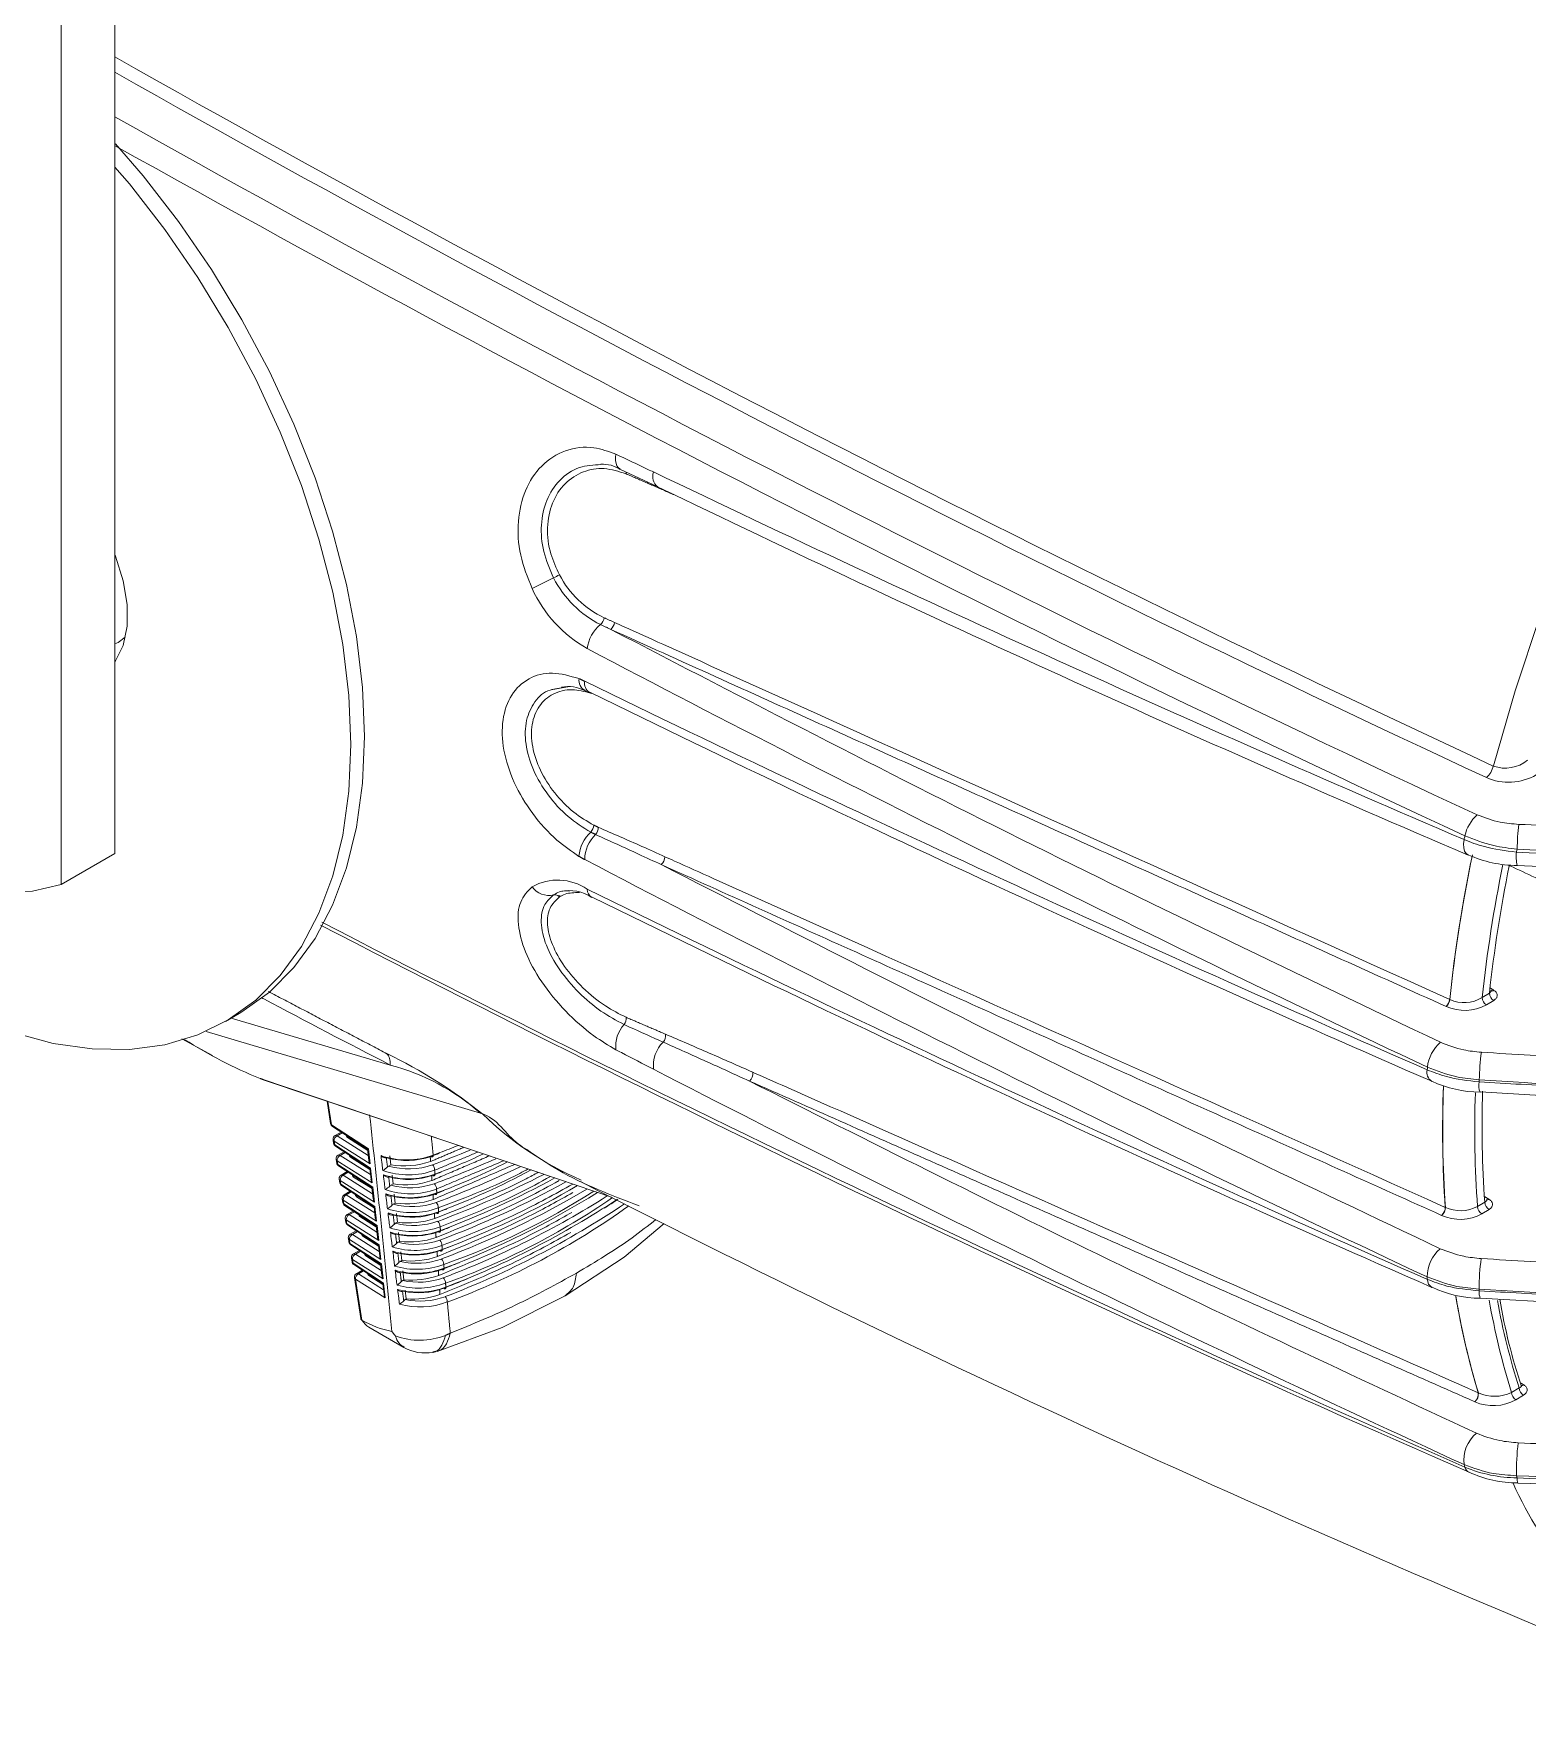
# Model space of a CAD drawing. Extents: x 8 to 113, y 2 to 87.
# Drawn here: x 77.293 to 80.997, y 3.582 to 7.741 of the extents above; entities that cross this region are included whole.
import ezdxf

# ---------------------------------------------------------------- set-up
doc = ezdxf.new("R2010")
doc.units = 0
doc.header["$MEASUREMENT"] = 0
doc.layers.add('OBJECT', color=7, linetype='CONTINUOUS')

msp = doc.modelspace()

# ---------------------------------------------------------------- linework, layer by layer
at = {"layer": 'OBJECT', "linetype": 'Continuous', "lineweight": 15}
for p, q in [((77.4947, 5.7086), (77.4947, 13.0351)), ((77.3618, 5.6319), (77.3618, 12.9584)), ((78.7479, 6.6606), (78.8406, 6.6177)), ((77.4947, 6.1843), (77.4947, 6.449)), ((77.3618, 5.6319), (77.4947, 5.7086)), ((78.5908, 5.6051), (78.6014, 5.6027)), ((80.8842, 5.3516), (80.9024, 5.3625)), ((80.913, 5.3443), (80.8948, 5.3335)), ((77.7687, 5.2923), (77.8027, 5.3119)), ((77.7831, 5.3005), (78.1776, 5.1844)), ((77.661, 5.2491), (77.737, 5.2082)), ((77.7208, 5.2679), (78.4012, 5.0651)), ((77.8548, 5.1512), (78.5948, 4.9015)), ((80.8793, 5.1176), (81.8485, 5.0623)), ((78.021, 5.0948), (78.0296, 5.0392)), ((78.0231, 5.0941), (78.0321, 5.0359)), ((78.0321, 5.0359), (78.1233, 4.9766)), ((78.0341, 5.0324), (78.1213, 4.9756)), ((78.0358, 4.9994), (78.0372, 4.9903)), ((78.0383, 4.9961), (78.0397, 4.987)), ((78.1275, 4.9398), (78.0383, 4.9961)), ((78.0557, 5.0183), (78.0407, 5.0096)), ((78.0584, 5.0165), (78.0456, 5.0092)), ((78.0456, 5.0092), (78.123, 4.9602)), ((78.0687, 5.0098), (78.069, 5.008)), ((78.0709, 5.0084), (78.0715, 5.0047)), ((78.1216, 4.973), (78.0715, 5.0047)), ((78.0397, 4.987), (78.1287, 4.9291)), ((78.0416, 4.9834), (78.1266, 4.9281)), ((78.0434, 4.9505), (78.0448, 4.9413)), ((78.0632, 4.9694), (78.0483, 4.9607)), ((78.0659, 4.9676), (78.0532, 4.9603)), ((78.0532, 4.9603), (78.1284, 4.9127)), ((78.0763, 4.9609), (78.0766, 4.9591)), ((78.0785, 4.9594), (78.0791, 4.9558)), ((78.1269, 4.9255), (78.0791, 4.9558)), ((78.1213, 4.9756), (78.1244, 4.9481)), ((78.1233, 4.9766), (78.1275, 4.9398)), ((78.1791, 4.9374), (78.1767, 4.9591)), ((78.0459, 4.9472), (78.0473, 4.938)), ((78.1328, 4.8922), (78.0459, 4.9472)), ((78.0473, 4.938), (78.1341, 4.8816)), ((78.0492, 4.9345), (78.132, 4.8806)), ((78.0708, 4.9204), (78.0558, 4.9118)), ((78.0735, 4.9187), (78.0608, 4.9114)), ((78.0608, 4.9114), (78.1338, 4.8652)), ((78.0839, 4.9119), (78.0841, 4.9102)), ((78.0861, 4.9105), (78.0866, 4.9069)), ((78.1266, 4.9281), (78.1298, 4.9006)), ((78.1287, 4.9291), (78.1328, 4.8922)), ((78.1734, 4.9341), (78.1791, 4.9374)), ((78.1845, 4.8899), (78.1821, 4.9116)), ((78.0509, 4.9016), (78.0524, 4.8924)), ((78.0534, 4.8983), (78.0549, 4.8891)), ((78.1382, 4.8447), (78.0534, 4.8983)), ((78.0549, 4.8891), (78.1394, 4.834)), ((78.0568, 4.8855), (78.1374, 4.8331)), ((78.0783, 4.8715), (78.0634, 4.8629)), ((78.081, 4.8698), (78.0683, 4.8625)), ((78.1323, 4.878), (78.0866, 4.9069)), ((78.132, 4.8806), (78.1351, 4.853)), ((78.1341, 4.8816), (78.1382, 4.8447)), ((78.1792, 4.8868), (78.1845, 4.8899)), ((78.5948, 4.9015), (78.7257, 4.8572)), ((78.5948, 4.9015), (78.5974, 4.9006)), ((78.0585, 4.8527), (78.06, 4.8434)), ((78.061, 4.8494), (78.0625, 4.8401)), ((78.1436, 4.7972), (78.061, 4.8494)), ((78.0625, 4.8401), (78.1448, 4.7865)), ((78.0644, 4.8366), (78.1428, 4.7855)), ((78.0683, 4.8625), (78.1392, 4.8177)), ((78.0914, 4.863), (78.0917, 4.8613)), ((78.0936, 4.8615), (78.0942, 4.858)), ((78.1377, 4.8305), (78.0942, 4.858)), ((78.1374, 4.8331), (78.1405, 4.8055)), ((78.1394, 4.834), (78.1436, 4.7972)), ((78.185, 4.8395), (78.1899, 4.8424)), ((78.1899, 4.8424), (78.1874, 4.864)), ((80.8729, 4.8336), (80.8909, 4.8444)), ((80.9015, 4.8262), (80.8835, 4.8155)), ((78.0661, 4.8038), (78.0675, 4.7945)), ((78.0686, 4.8005), (78.07, 4.7912)), ((78.149, 4.7497), (78.0686, 4.8005)), ((78.07, 4.7912), (78.1502, 4.739)), ((78.0859, 4.8226), (78.071, 4.814)), ((78.072, 4.7876), (78.1482, 4.738)), ((78.0886, 4.8209), (78.0759, 4.8136)), ((78.0759, 4.8136), (78.1445, 4.7702)), ((78.099, 4.814), (78.0993, 4.8123)), ((78.1012, 4.8126), (78.1018, 4.8091)), ((78.1431, 4.7829), (78.1018, 4.8091)), ((78.1428, 4.7855), (78.1459, 4.758)), ((78.1448, 4.7865), (78.149, 4.7497)), ((78.1908, 4.7923), (78.1953, 4.7949)), ((78.1953, 4.7949), (78.1928, 4.8165)), ((78.0737, 4.7549), (78.0751, 4.7455)), ((78.0762, 4.7516), (78.0776, 4.7422)), ((78.1544, 4.7022), (78.0762, 4.7516)), ((78.0776, 4.7422), (78.1556, 4.6915)), ((78.0934, 4.7737), (78.0785, 4.7651)), ((78.0961, 4.7719), (78.0835, 4.7647)), ((78.0835, 4.7647), (78.1499, 4.7226)), ((78.1066, 4.7651), (78.1068, 4.7634)), ((78.1088, 4.7637), (78.1093, 4.7602)), ((78.1485, 4.7354), (78.1093, 4.7602)), ((78.1967, 4.7451), (78.2007, 4.7474)), ((78.2007, 4.7474), (78.1982, 4.769)), ((78.0795, 4.7387), (78.1536, 4.6905)), ((78.0812, 4.706), (78.0827, 4.6966)), ((78.0837, 4.7027), (78.0852, 4.6933)), ((78.1598, 4.6546), (78.0837, 4.7027)), ((78.1009, 4.7248), (78.0861, 4.7162)), ((78.1036, 4.723), (78.0911, 4.7157)), ((78.0911, 4.7157), (78.1553, 4.6751)), ((78.1142, 4.7161), (78.1144, 4.7145)), ((78.1164, 4.7147), (78.1169, 4.7113)), ((78.1539, 4.6879), (78.1169, 4.7113)), ((78.1482, 4.738), (78.1513, 4.7105)), ((78.1502, 4.739), (78.1544, 4.7022)), ((78.2026, 4.6978), (78.206, 4.6998)), ((78.206, 4.6998), (78.2036, 4.7215)), ((78.0852, 4.6933), (78.161, 4.644)), ((78.0871, 4.6897), (78.1589, 4.643)), ((78.1085, 4.6758), (78.0937, 4.6673)), ((78.1112, 4.6741), (78.0986, 4.6668)), ((78.0986, 4.6668), (78.1607, 4.6276)), ((78.1217, 4.6672), (78.122, 4.6656)), ((78.124, 4.6658), (78.1245, 4.6624)), ((78.1592, 4.6404), (78.1245, 4.6624)), ((78.1536, 4.6905), (78.1567, 4.663)), ((78.1556, 4.6915), (78.1598, 4.6546)), ((78.2114, 4.6523), (78.209, 4.674)), ((78.0888, 4.6571), (78.1045, 4.5559)), ((78.0913, 4.6538), (78.107, 4.5523)), ((78.1651, 4.6071), (78.0913, 4.6538)), ((78.1589, 4.643), (78.1621, 4.6154)), ((78.161, 4.644), (78.1651, 4.6071)), ((78.2085, 4.6507), (78.2114, 4.6523)), ((78.2168, 4.6048), (78.2144, 4.6265)), ((78.2145, 4.6035), (78.2168, 4.6048)), ((80.8797, 4.6065), (81.8485, 4.5511)), ((78.1247, 4.5345), (78.2114, 4.4844)), ((78.2838, 4.4723), (78.2924, 4.4742)), ((80.9572, 4.3728), (80.976, 4.384)), ((80.9866, 4.3658), (80.9678, 4.3546))]:
    msp.add_line(p, q, dxfattribs=at)
at = {"layer": 'OBJECT', "linetype": 'Continuous', "lineweight": 15, "flags": 128}
for points in [[(80.9121, 5.9257), (80.9658, 6.1121), (81.0285, 6.2991), (81.1, 6.486), (81.1799, 6.6717), (81.2679, 6.8554), (81.3635, 7.0364), (81.4663, 7.2137), (81.5758, 7.3865), (81.6915, 7.554), (81.8129, 7.7154), (81.9394, 7.8701), (82.0705, 8.0172), (82.2054, 8.1561), (82.3436, 8.2861), (82.4845, 8.4067), (82.6273, 8.5172), (82.7715, 8.6172)], [(77.8027, 5.3119), (77.8097, 5.316), (77.8781, 5.3652), (77.9388, 5.4261), (77.9911, 5.4982), (78.0346, 5.5807), (78.0688, 5.6729), (78.0935, 5.774), (78.1084, 5.8829), (78.1134, 5.9986), (78.1084, 6.1201), (78.0935, 6.2463), (78.0688, 6.3758), (78.0346, 6.5076), (77.9911, 6.6403), (77.9388, 6.7728), (77.8781, 6.9037), (77.8097, 7.0319), (77.7342, 7.1562), (77.6523, 7.2753), (77.5647, 7.3881), (77.4961, 7.4677)], [(77.2427, 5.2649), (77.342, 5.2382), (77.4384, 5.2242), (77.5307, 5.2231), (77.6183, 5.2349), (77.7002, 5.2594), (77.7758, 5.2964), (77.8442, 5.3456), (77.9048, 5.4065), (77.9571, 5.4786), (78.0006, 5.5611), (78.0349, 5.6533), (78.0596, 5.7544), (78.0745, 5.8633), (78.0795, 5.979), (78.0745, 6.1006), (78.0596, 6.2267), (78.0349, 6.3562), (78.0006, 6.488), (77.9571, 6.6207), (77.9048, 6.7532), (77.8442, 6.8841), (77.7758, 7.0123), (77.7002, 7.1366), (77.6183, 7.2557), (77.5307, 7.3685), (77.4947, 7.4103)], [(78.7368, 6.6985), (78.7359, 6.6902), (78.7361, 6.6826), (78.7373, 6.6757), (78.7396, 6.67), (78.7428, 6.6654), (78.7469, 6.6622), (78.7484, 6.6614)], [(78.762, 6.6499), (78.7622, 6.6522), (78.7622, 6.6541)], [(77.4947, 6.1848), (77.4961, 6.1862), (77.5152, 6.2247), (77.5249, 6.2721), (77.5249, 6.3263), (77.5152, 6.3849), (77.4961, 6.4454), (77.4947, 6.4485)], [(77.4947, 6.2283), (77.5028, 6.2318), (77.5207, 6.2448)], [(76.4779, 6.1421), (76.5488, 6.0435), (76.6253, 5.9521), (76.7062, 5.8693), (76.7904, 5.7964), (76.8764, 5.7344), (76.9632, 5.6844), (77.0493, 5.6469), (77.1334, 5.6227), (77.2143, 5.612), (77.2908, 5.6151), (77.3618, 5.6319)], [(78.6604, 6.1123), (78.6661, 6.1104), (78.6763, 6.1054)], [(80.8396, 5.7433), (80.8383, 5.7325), (80.8388, 5.7228), (80.841, 5.7147), (80.8447, 5.7088), (80.8495, 5.7053)], [(80.9713, 5.6794), (81.2497, 5.6667), (81.9655, 5.6378)], [(80.9073, 5.3678), (80.9072, 5.3679), (80.9071, 5.3697)], [(77.8603, 5.1489), (78.2339, 5.0232), (78.5974, 4.9006)], [(78.2786, 4.9581), (78.2796, 4.9573), (78.2806, 4.9569), (78.2815, 4.9568), (78.2823, 4.957), (78.283, 4.9576), (78.2835, 4.9584), (78.2838, 4.9596), (78.2839, 4.961)], [(78.2832, 4.9113), (78.2842, 4.9106), (78.2851, 4.9101), (78.286, 4.91), (78.2868, 4.9103), (78.2875, 4.9108), (78.288, 4.9117), (78.2883, 4.9129), (78.2885, 4.9143)], [(78.2877, 4.8646), (78.2887, 4.8639), (78.2897, 4.8634), (78.2906, 4.8633), (78.2914, 4.8636), (78.292, 4.8641), (78.2925, 4.865), (78.2929, 4.8661), (78.293, 4.8675)], [(80.8956, 4.8494), (80.8956, 4.8496), (80.8955, 4.8507)], [(78.2921, 4.8179), (78.2932, 4.8171), (78.2942, 4.8167), (78.2951, 4.8166), (78.2959, 4.8168), (78.2965, 4.8174), (78.2971, 4.8183), (78.2974, 4.8194), (78.2975, 4.8208)], [(78.6111, 4.6124), (78.757, 4.7082), (78.8569, 4.7915)], [(78.2966, 4.7712), (78.2976, 4.7704), (78.2986, 4.77), (78.2996, 4.7699), (78.3004, 4.7702), (78.301, 4.7707), (78.3016, 4.7716), (78.3019, 4.7728), (78.302, 4.7741)], [(78.3011, 4.7245), (78.3021, 4.7237), (78.3031, 4.7233), (78.304, 4.7232), (78.3048, 4.7235), (78.3055, 4.724), (78.306, 4.7249), (78.3064, 4.7261), (78.3065, 4.7275)], [(78.3055, 4.6778), (78.3065, 4.6771), (78.3075, 4.6766), (78.3085, 4.6765), (78.3093, 4.6768), (78.31, 4.6774), (78.3105, 4.6782), (78.3108, 4.6794), (78.311, 4.6808)], [(78.3099, 4.6311), (78.311, 4.6304), (78.312, 4.63), (78.3129, 4.6299), (78.3137, 4.6301), (78.3144, 4.6307), (78.3149, 4.6316), (78.3153, 4.6327), (78.3154, 4.6341)], [(78.2941, 4.4746), (78.455, 4.5338), (78.6111, 4.6124)], [(80.9813, 4.3896), (80.9812, 4.3897), (80.9812, 4.3901)]]:
    msp.add_lwpolyline(points, dxfattribs=at)
at = {"layer": 'OBJECT', "linetype": 'Continuous', "lineweight": 15}
for centre, radius, start, end in [((101.4277, 50.0137), 48.6277, 240.51673, 245.04587), ((101.2974, 49.7605), 48.3764, 240.52584, 245.05509), ((101.1672, 49.5821), 48.253, 240.62061, 245.12804), ((101.5853, 50.4553), 49.2813, 240.73507, 245.10715), ((78.7045, 6.5951), 0.0785, 56.4835, 93.5692), ((78.8607, 6.6433), 0.0325, 160.1008, 231.6504), ((101.4035, 53.769), 52.2431, 244.40016, 246.82003), ((99.5961, 49.636), 47.7638, 244.24345, 246.89052), ((71.9053, 20.0672), 15.2185, 295.80028, 296.0246), ((78.8266, 6.5017), 0.3272, 204.5587, 240.5676), ((78.8687, 5.8754), 0.5904, 117.4124, 118.997), ((78.8172, 6.5114), 0.2634, 207.0283, 243.3305), ((78.8102, 6.5107), 0.2405, 207.5464, 244.7427), ((78.6802, 6.2962), 0.0275, 312.9478, 353.7305), ((78.7062, 6.2846), 0.0273, 311.7695, 353.7028), ((78.7541, 6.2062), 0.089, 128.3263, 173.2409), ((103.3785, 53.2253), 53.1087, 242.26877, 244.77941), ((78.6181, 6.0356), 0.0871, 61.0066, 100.6556), ((78.6745, 6.1386), 0.0293, 172.9089, 241.9965), ((78.6858, 6.1305), 0.0268, 168.4453, 237.8734), ((102.592, 55.2819), 54.6634, 244.03543, 246.44642), ((100.8697, 51.4161), 50.453, 243.8981, 246.50991), ((80.8604, 5.9372), 0.0529, 310.4879, 347.4178), ((80.942, 6.0069), 0.0866, 249.7654, 309.5906), ((80.9498, 6.0234), 0.1379, 246.4948, 299.8876), ((80.9329, 5.7339), 0.0931, 130.5997, 168.5395), ((81.5899, 5.7102), 0.6188, 173.4275, 179.1221), ((78.7392, 5.6932), 0.0942, 133.3263, 174.7892), ((78.7472, 5.6926), 0.0877, 133.8339, 179.1761), ((78.6528, 5.7814), 0.0294, 317.8839, 355.3512), ((78.6662, 5.7739), 0.0271, 318.3427, 359.7232), ((85.0494, 4.7575), 4.3238, 166.6967, 166.8202), ((78.8315, 5.7013), 0.0268, 311.6109, 359.1372), ((84.4832, 4.9537), 3.7003, 168.3409, 173.8985), ((84.457, 4.9577), 3.6736, 168.2535, 173.9196), ((80.9707, 5.9684), 0.2891, 245.3368, 270.0969), ((81.0609, 5.7006), 0.0922, 172.7714, 193.5212), ((85.2619, 4.6927), 4.4119, 166.5399, 166.6398), ((85.7142, 116.3011), 110.6907, 267.543272, 268.05853), ((85.1799, 99.9418), 94.3161, 267.442394, 268.047359), ((103.3864, 52.9853), 53.3657, 242.39672, 244.89939), ((84.4684, 4.9607), 3.6054, 168.4694, 173.7763), ((84.4552, 4.9715), 3.5743, 168.6031, 173.7206), ((78.5924, 5.5135), 0.1295, 55.489, 119.3244), ((78.5707, 5.6561), 0.0512, 215.3601, 283.3663), ((78.6215, 5.5171), 0.0999, 56.1493, 102.3301), ((102.7793, 54.8336), 54.8035, 243.89605, 246.29712), ((78.6888, 5.6202), 0.0231, 179.9651, 240.8632), ((78.5856, 5.5923), 0.0143, 37.6517, 102.5397), ((101.015, 50.9345), 50.5379, 243.76939, 246.37244), ((99.702, 47.4259), 47.1798, 242.61971, 246.45069), ((100.947, 50.0116), 50.0407, 242.71521, 246.31059), ((80.8974, 5.3705), 0.0094, 301.9625, 355.5766), ((80.9091, 5.3758), 0.00768, 243.3094, 306.2043), ((80.7767, 5.35), 0.0273, 311.7722, 353.638), ((80.7776, 5.3499), 0.0267, 310.4812, 353.372), ((80.841, 5.432), 0.1122, 245.7474, 298.6244), ((80.7963, 5.3302), 0.0185, 64.7895, 65.6137), ((80.8396, 5.4266), 0.0873, 246.0362, 300.7407), ((80.9076, 5.3531), 0.0235, 183.6828, 236.9085), ((80.9258, 5.364), 0.0235, 183.6817, 236.9096), ((78.8179, 5.2307), 0.0815, 138.3373, 185.7076), ((78.7369, 5.3001), 0.0252, 322.8439, 6.2674), ((78.2958, 6.2325), 1.1679, 237.4686, 247.8095), ((78.9121, 5.1828), 0.0824, 134.7607, 186.2275), ((78.8347, 5.258), 0.0255, 319.2015, 6.2329), ((80.8415, 5.1698), 0.0933, 130.4406, 174.1639), ((77.6289, 4.0939), 1.2425, 51.2458, 64.2125), ((81.3894, 5.1423), 0.5121, 171.7017, 179.4221), ((78.0338, 4.6454), 0.5578, 48.7934, 75.063), ((102.2946, 50.7465), 51.2586, 242.75699, 245.25604), ((79.0507, 5.1642), 0.0259, 311.3114, 5.1185), ((80.7741, 5.1664), 0.0267, 166.332, 236.9285), ((84.1772, 4.8914), 3.4405, 175.2008, 175.3118), ((80.8826, 5.407), 0.2899, 244.9349, 269.3379), ((83.5721, 5.0237), 2.7858, 177.753, 183.9523), ((83.5435, 5.0232), 2.757, 177.7579, 183.9841), ((80.9247, 5.1342), 0.0486, 170.0086, 200.8463), ((84.578, 4.8339), 3.714, 175.1565, 175.2318), ((83.5469, 5.0357), 2.6629, 178.1935, 184.1204), ((83.5558, 5.0255), 2.6898, 178.0892, 184.0902), ((78.0395, 5.0408), 0.01, 188.8019, 236.9399), ((78.0343, 5.0401), 0.00472, 191.2048, 243.2281), ((78.0368, 5.0361), 0.00462, 182.4762, 234.3658), ((29.5907, -0.1988), 48.8199, 5.55113, 6.1853), ((78.3877, 5.0257), 0.0417, 62.947, 71.001), ((78.9719, 5.6432), 0.8102, 225.7548, 246.6418), ((78.0457, 5.001), 0.01, 119.9973, 180), ((78.0457, 5.001), 0.01, 180, 188.8019), ((78.0404, 5.0003), 0.00472, 191.207, 243.2272), ((78.0525, 4.9967), 0.0143, 119.0768, 182.2792), ((78.0428, 5.0051), 0.00496, 54.7099, 114.6525), ((78.0737, 5.009), 0.00487, 192.2554, 242.3769), ((78.0471, 4.9918), 0.01, 188.8019, 236.9399), ((78.0418, 4.9912), 0.00472, 191.2043, 243.2379), ((78.0443, 4.9872), 0.00462, 182.4804, 234.3552), ((78.0533, 4.9521), 0.01, 119.9973, 180), ((78.0533, 4.9521), 0.01, 180, 188.8019), ((78.048, 4.9514), 0.00472, 191.2017, 243.2325), ((78.0601, 4.9478), 0.0143, 119.0749, 182.2793), ((78.0503, 4.9562), 0.00496, 54.6844, 114.6779), ((78.0813, 4.9601), 0.00487, 192.273, 242.3602), ((78.1189, 4.9831), 0.00786, 287.7996, 304.2551), ((78.2177, 5.1411), 0.1919, 250.8015, 290.2013), ((78.166, 4.968), 0.014, 215.5054, 277.7964), ((78.2183, 5.1299), 0.1821, 254.2748, 289.3602), ((77.8675, 6.0913), 1.2501, 289.6803, 295.6405), ((78.0547, 4.9429), 0.01, 188.8019, 236.9399), ((78.0494, 4.9422), 0.00472, 191.2015, 243.2314), ((78.0519, 4.9382), 0.00462, 182.4918, 234.3446), ((78.0608, 4.9032), 0.01, 119.9973, 180), ((78.0677, 4.8989), 0.0143, 119.0767, 182.2776), ((78.0579, 4.9073), 0.00496, 54.7099, 114.6525), ((78.0889, 4.9112), 0.00487, 192.2649, 242.3683), ((78.144, 4.9506), 0.0198, 187.3693, 213.2766), ((78.1242, 4.9356), 0.00786, 287.7993, 304.2552), ((78.1344, 4.9673), 0.0506, 299.1968, 315.6377), ((78.2225, 5.1007), 0.1886, 250.3375, 290.1782), ((78.2219, 5.0945), 0.1922, 251.3421, 290.2851), ((78.1718, 4.9208), 0.0142, 216.2255, 277.1545), ((78.2232, 5.1068), 0.1797, 253.9165, 289.2004), ((78.2224, 5.0831), 0.1822, 254.8008, 289.4671), ((78.213, 5.1307), 0.1962, 260.0629, 289.2082), ((78.2683, 4.9238), 0.0193, 359.708, 43.6784), ((77.7727, 6.2901), 1.5147, 290.0912, 297.3176), ((77.6479, 6.5638), 1.8601, 290.4424, 298.1958), ((78.0608, 4.9032), 0.01, 180, 188.8019), ((78.0556, 4.9025), 0.00472, 191.2055, 243.2367), ((78.0623, 4.8939), 0.01, 188.8019, 236.9399), ((78.057, 4.8933), 0.00472, 191.207, 243.2272), ((78.0595, 4.8893), 0.00462, 182.4734, 234.3695), ((78.1494, 4.9031), 0.0198, 187.3693, 213.2766), ((78.1296, 4.8881), 0.00786, 287.7993, 304.2552), ((78.1408, 4.9186), 0.0492, 299.3371, 316.1413), ((78.2267, 5.0543), 0.189, 250.9043, 290.253), ((78.226, 5.048), 0.1925, 251.8874, 290.3743), ((78.2273, 5.0599), 0.1797, 254.4511, 289.3183), ((78.2161, 5.0841), 0.1968, 260.7526, 289.248), ((78.2729, 4.8771), 0.0192, 359.723, 43.9033), ((77.4664, 6.968), 2.3693, 290.6039, 298.9444), ((77.5164, 6.85), 2.2196, 290.7292, 298.7841), ((77.4966, 6.8486), 2.292, 290.6407, 300.6495), ((77.5629, 6.7377), 2.1434, 290.3005, 300.2193), ((77.728, 6.3533), 1.7619, 289.2917, 302.7827), ((77.5637, 6.6721), 2.1269, 290.5686, 302.0197), ((94.2174, 35.3205), 34.1768, 242.90102, 248.22557), ((78.0684, 4.8543), 0.01, 119.9973, 180), ((78.0684, 4.8543), 0.01, 180, 188.8019), ((78.0631, 4.8536), 0.00472, 191.2066, 243.2284), ((78.0698, 4.845), 0.01, 188.8019, 236.9399), ((78.0646, 4.8444), 0.00472, 191.2061, 243.2268), ((78.0753, 4.85), 0.0143, 119.0796, 182.2765), ((78.0671, 4.8403), 0.00462, 182.477, 234.3658), ((78.0655, 4.8584), 0.00496, 54.7099, 114.6525), ((78.0965, 4.8623), 0.00487, 192.2551, 242.3781), ((78.1548, 4.8556), 0.0198, 187.3693, 213.2766), ((78.135, 4.8405), 0.00786, 287.7993, 304.2552), ((78.1776, 4.8736), 0.0143, 216.9254, 276.5373), ((78.1469, 4.8703), 0.0483, 299.5646, 316.5669), ((78.2308, 5.0079), 0.1894, 251.4803, 290.3288), ((78.2266, 5.0363), 0.1823, 255.3367, 289.5755), ((78.1921, 4.8276), 0.0139, 120.8113, 137.0482), ((78.2315, 5.013), 0.1796, 254.9931, 289.4404), ((78.2193, 5.0367), 0.1965, 261.3948, 289.3506), ((78.2775, 4.8304), 0.0191, 359.7362, 44.1297), ((77.5134, 6.7587), 2.2472, 290.7359, 302.329), ((77.5289, 6.6717), 2.2056, 290.8364, 303.8831), ((77.7106, 6.3309), 1.7921, 289.6948, 304.6216), ((77.5302, 6.692), 2.2026, 290.8863, 303.347), ((77.6649, 6.3756), 1.895, 290.1913, 305.6387), ((80.7661, 4.8319), 0.0268, 311.5921, 359.697), ((80.767, 4.8318), 0.0261, 310.2789, 359.6311), ((80.7848, 4.8127), 0.0207, 66.1647, 66.8937), ((80.8309, 4.9142), 0.0908, 245.3934, 297.4901), ((80.8963, 4.8351), 0.0235, 183.6828, 236.9085), ((80.8885, 4.8507), 0.00671, 290.8341, 0.4106), ((80.9143, 4.8459), 0.0235, 183.683, 236.9102), ((80.897, 4.8585), 0.0086, 259.2157, 304.2379), ((78.076, 4.8054), 0.01, 119.9973, 180), ((78.076, 4.8054), 0.01, 180, 188.8019), ((78.0707, 4.8047), 0.00472, 191.202, 243.233), ((78.0774, 4.796), 0.01, 188.8019, 236.9399), ((78.0722, 4.7954), 0.00472, 191.2001, 243.2408), ((78.0828, 4.8011), 0.0143, 119.0755, 182.2788), ((78.0747, 4.7914), 0.00462, 182.4807, 234.3557), ((78.073, 4.8095), 0.00496, 54.694, 114.6684), ((78.104, 4.8134), 0.00487, 192.2649, 242.3683), ((78.1601, 4.8081), 0.0198, 187.3689, 213.277), ((78.1404, 4.793), 0.00784, 287.7787, 304.2758), ((78.2302, 5.0014), 0.1927, 252.4381, 290.4681), ((78.1834, 4.8265), 0.0145, 217.6439, 275.8981), ((78.1533, 4.8217), 0.0469, 299.724, 317.0658), ((78.235, 4.9614), 0.1897, 252.0626, 290.4084), ((78.2307, 4.9895), 0.1823, 255.8825, 289.6859), ((78.198, 4.7803), 0.014, 120.7659, 137.6149), ((78.2356, 4.9661), 0.1794, 255.5431, 289.5667), ((78.2224, 4.9892), 0.1962, 262.0486, 289.4565), ((78.2821, 4.7837), 0.019, 359.7469, 44.3582), ((80.83, 4.9142), 0.1123, 245.7611, 298.4146), ((78.0835, 4.7565), 0.01, 119.9973, 180), ((78.0835, 4.7565), 0.01, 180, 188.8019), ((78.0783, 4.7558), 0.00472, 191.2118, 243.2232), ((78.085, 4.7471), 0.01, 188.8019, 236.9399), ((78.0797, 4.7465), 0.00472, 191.2013, 243.2324), ((78.0904, 4.7522), 0.0143, 119.0768, 182.2794), ((78.0822, 4.7424), 0.00462, 182.4911, 234.3444), ((78.0806, 4.7606), 0.00496, 54.7099, 114.6525), ((78.1116, 4.7645), 0.00487, 192.2609, 242.3723), ((78.1655, 4.7605), 0.0198, 187.3689, 213.277), ((78.2343, 4.9547), 0.1929, 252.9958, 290.5654), ((78.1893, 4.7793), 0.0146, 218.369, 275.2593), ((78.1596, 4.7733), 0.0458, 299.9189, 317.539), ((78.2349, 4.9427), 0.1823, 256.4395, 289.7968), ((78.2039, 4.7329), 0.0142, 120.7558, 138.1427), ((78.2397, 4.9191), 0.1792, 256.1006, 289.6986), ((78.2255, 4.9416), 0.1958, 262.7124, 289.5699), ((78.2867, 4.737), 0.0189, 359.7602, 44.5854), ((78.0911, 4.7075), 0.01, 119.9973, 180), ((78.0911, 4.7075), 0.01, 180, 188.8019), ((78.0859, 4.7069), 0.00472, 191.2073, 243.2277), ((78.098, 4.7033), 0.0143, 119.0796, 182.2765), ((78.0882, 4.7117), 0.00496, 54.7099, 114.6525), ((78.1192, 4.7156), 0.00487, 192.2563, 242.3769), ((78.1458, 4.7455), 0.00784, 287.7787, 304.2758), ((78.1709, 4.713), 0.0198, 187.3708, 213.2729), ((78.2391, 4.915), 0.19, 252.6546, 290.4899), ((78.2384, 4.9081), 0.1931, 253.5616, 290.6656), ((78.1952, 4.7322), 0.0148, 219.1103, 274.6064), ((78.239, 4.8959), 0.1823, 257.0069, 289.9104), ((78.2439, 4.872), 0.179, 256.6673, 289.835), ((78.2285, 4.8939), 0.1954, 263.3899, 289.6873), ((78.2912, 4.6904), 0.0188, 359.7753, 44.8093), ((80.8393, 4.6596), 0.0912, 130.2231, 180.263), ((81.3909, 4.6308), 0.5141, 171.7316, 180.1766), ((78.0926, 4.6981), 0.01, 188.8019, 236.9399), ((78.0873, 4.6975), 0.00472, 191.2018, 243.2319), ((78.0898, 4.6935), 0.00462, 182.4763, 234.3657), ((78.0987, 4.6586), 0.01, 119.9973, 180), ((78.0987, 4.6586), 0.01, 180, 188.8019), ((78.1056, 4.6544), 0.0143, 119.0755, 182.2788), ((78.0958, 4.6628), 0.00496, 54.694, 114.6684), ((78.1267, 4.6667), 0.00487, 192.2674, 242.3658), ((78.1512, 4.698), 0.00784, 287.7787, 304.2758), ((78.1763, 4.6655), 0.0198, 187.3708, 213.2729), ((78.1657, 4.7251), 0.045, 300.1784, 317.9609), ((78.2432, 4.8685), 0.1904, 253.2569, 290.5725), ((78.2425, 4.8614), 0.1931, 254.1336, 290.7714), ((78.2012, 4.6852), 0.015, 219.9199, 273.8903), ((78.21, 4.6854), 0.0144, 120.7815, 138.6187), ((78.2431, 4.849), 0.1823, 257.5869, 290.0248), ((78.2317, 4.8451), 0.1938, 264.0093, 289.8832), ((83.2675, 4.8874), 2.5297, 185.1751, 185.3118), ((78.0934, 4.658), 0.00472, 191.2043, 243.2379), ((78.1566, 4.6505), 0.00784, 287.7785, 304.276), ((78.172, 4.6768), 0.044, 300.3967, 318.4301), ((78.2473, 4.822), 0.1906, 253.8666, 290.6597), ((78.2466, 4.8146), 0.1932, 254.7125, 290.8816), ((78.2071, 4.6381), 0.0151, 220.6647, 273.2401), ((78.2161, 4.638), 0.0147, 120.7945, 139.0985), ((78.248, 4.8249), 0.1787, 257.2447, 289.9745), ((78.2472, 4.8022), 0.1822, 258.1786, 290.1409), ((78.2958, 4.6437), 0.0188, 359.7875, 45.039), ((80.7711, 4.6525), 0.0224, 178.3023, 239.9605), ((80.8829, 4.8943), 0.2881, 244.8056, 269.3532), ((83.6289, 4.8833), 2.7638, 185.2739, 185.3654), ((80.9158, 4.6201), 0.0388, 173.0284, 201.5206), ((78.1817, 4.618), 0.0198, 187.3708, 213.2729), ((78.1787, 4.6282), 0.0425, 300.5143, 319.0063), ((78.2513, 4.7755), 0.1908, 254.4849, 290.7503), ((78.2222, 4.5906), 0.0149, 120.7961, 139.5958), ((78.2521, 4.7777), 0.1783, 257.8295, 290.1213), ((78.2346, 4.7971), 0.1931, 264.7092, 290.018), ((78.3003, 4.5971), 0.0187, 359.8005, 45.2674), ((82.7341, 4.9307), 1.9415, 189.4483, 196.7268), ((82.7334, 4.9303), 1.9406, 189.4956, 196.7278), ((82.7505, 4.9292), 1.8776, 190.0554, 197.237), ((82.7406, 4.9374), 1.8494, 190.4746, 197.4131), ((82.3911, 4.8546), 1.4846, 189.7268, 198.3467), ((78.2341, 4.7732), 0.2548, 240.1535, 258.1306), ((78.2511, 4.6731), 0.1709, 248.9905, 291.8233), ((78.265, 4.5822), 0.1115, 241.1281, 279.474), ((80.8492, 4.369), 0.0257, 311.2314, 6.355), ((80.8501, 4.3689), 0.025, 309.8218, 6.5132), ((80.8708, 4.362), 0.0106, 66.9236, 68.3294), ((80.915, 4.4615), 0.0982, 245.9401, 295.4648), ((80.9806, 4.3743), 0.0235, 183.6824, 236.9115), ((80.9994, 4.3855), 0.0235, 183.6835, 236.9091), ((80.9829, 4.3983), 0.0084, 256.2259, 304.6573), ((80.912, 4.4548), 0.1147, 246.4077, 299.1205), ((80.9261, 4.2047), 0.0872, 129.7553, 186.9832), ((81.6037, 4.1753), 0.6343, 173.4086, 180.79), ((82.5215, 4.7339), 1.7665, 197.792, 198.0173), ((80.8594, 4.1913), 0.0181, 192.1918, 244.6655), ((80.9759, 4.5157), 0.3546, 247.7607, 269.2422), ((80.9726, 4.4324), 0.2839, 244.8138, 270.0678), ((87.1293, 126.0261), 122.0151, 267.106198, 267.573793), ((82.7111, 4.7365), 1.8326, 198.121, 198.2994), ((80.9981, 4.158), 0.0271, 173.4371, 201.2809), ((87.842, 144.7946), 140.8012, 267.202981, 267.608241), ((82.0304, 4.6419), 1.178, 204.7824, 231.2981), ((84.6968, 78.426), 74.3709, 267.129901, 267.896891)]:
    msp.add_arc(centre, radius, start, end, dxfattribs=at)
for centre, major_axis, ratio, start_param, end_param in [((77.0857, 6.0218), (2.2176, 0.0166), 0.572227, 5.276105, 5.287253), ((77.0843, 6.0294), (2.2169, -0.0169), 0.582304, 5.287711, 5.338827), ((77.0843, 5.9787), (2.2137, -0.0169), 0.582304, 5.291076, 5.375266), ((77.0857, 5.9712), (2.2143, 0.0166), 0.572227, 5.279468, 5.291168), ((77.0843, 5.9281), (2.2104, -0.0169), 0.582304, 5.294449, 5.411712), ((77.0843, 5.8775), (2.2072, -0.0168), 0.582304, 5.29783, 5.448165), ((77.0857, 5.9205), (2.2111, 0.0166), 0.572227, 5.282839, 5.295171), ((77.0857, 5.8699), (2.2078, 0.0165), 0.572227, 5.286218, 5.299967), ((77.0857, 5.6674), (2.1948, 0.0164), 0.572227, 5.539778, 5.562907), ((77.0857, 5.8193), (2.2046, 0.0165), 0.572227, 5.289605, 5.305336), ((77.0857, 5.7687), (2.2013, 0.0165), 0.572227, 5.293, 5.311646), ((77.0857, 5.718), (2.1981, 0.0165), 0.572227, 5.296403, 5.319764), ((77.0857, 5.6674), (2.1948, 0.0164), 0.572227, 5.299815, 5.33212), ((78.1818, 4.6401), (0.0554, 0.1065), 0.604579, 2.781893, 3.114951)]:
    msp.add_ellipse(centre, major_axis=major_axis, ratio=ratio, start_param=start_param, end_param=end_param, dxfattribs=at)
for points, knots in [([(78.5289, 6.3657), (78.518, 6.3932), (78.4962, 6.4483), (78.4916, 6.534), (78.5094, 6.6115), (78.5505, 6.6738), (78.6102, 6.7116), (78.6762, 6.7203), (78.7186, 6.705), (78.7368, 6.6985)], [0, 0, 0, 0, 0.142439, 0.28529, 0.431186, 0.580958, 0.733779, 0.886153, 1, 1, 1, 1]), ([(78.7368, 6.6985), (78.7633, 6.6861), (78.7944, 6.6715), (78.8255, 6.6566), (78.8301, 6.6544)], [0, 0, 0, 0, 0.852454, 1, 1, 1, 1]), ([(78.5825, 6.3917), (78.5731, 6.4133), (78.5543, 6.4565), (78.5492, 6.5245), (78.5628, 6.5868), (78.5959, 6.6369), (78.6432, 6.6699), (78.6815, 6.6718), (78.6998, 6.6727)], [0, 0, 0, 0, 0.162515, 0.325202, 0.491072, 0.662468, 0.839264, 1, 1, 1, 1]), ([(78.762, 6.6499), (78.7439, 6.6557), (78.7076, 6.6672), (78.6542, 6.6575), (78.6085, 6.6283), (78.5765, 6.5795), (78.5642, 6.5179), (78.5714, 6.4545), (78.589, 6.4165), (78.5969, 6.3995)], [0, 0, 0, 0, 0.140577, 0.282539, 0.431128, 0.583516, 0.734564, 0.880523, 1, 1, 1, 1]), ([(78.7333, 6.2816), (78.7413, 6.278), (78.7812, 6.26), (78.9487, 6.1843), (79.6309, 5.8764), (80.2812, 5.5829), (80.8039, 5.347)], [0, 0, 0, 0, 0.011559, 0.057797, 0.242748, 1, 1, 1, 1]), ([(78.7244, 6.2642), (79.0613, 6.0896), (79.7354, 5.7403), (80.4324, 5.4073), (80.781, 5.2408)], [0, 0, 0, 0, 0.499822, 1, 1, 1, 1]), ([(78.6454, 5.7017), (78.6269, 5.7143), (78.5858, 5.7422), (78.5282, 5.8063), (78.4816, 5.8844), (78.4554, 5.966), (78.4531, 6.0422), (78.4751, 6.1049), (78.5186, 6.1456), (78.5778, 6.1618), (78.6229, 6.1487), (78.6454, 6.1422)], [0, 0, 0, 0, 0.092377, 0.205904, 0.319098, 0.43222, 0.545967, 0.660462, 0.7748, 0.887588, 1, 1, 1, 1]), ([(78.6746, 5.7617), (78.6554, 5.7736), (78.6171, 5.7974), (78.5668, 5.8528), (78.5297, 5.9157), (78.5107, 5.9807), (78.512, 6.0404), (78.5341, 6.0862), (78.5599, 6.1122), (78.5798, 6.1152), (78.5828, 6.1157)], [0, 0, 0, 0, 0.140021, 0.280187, 0.420998, 0.560874, 0.699088, 0.836552, 0.974885, 1, 1, 1, 1]), ([(78.674, 6.1065), (78.6586, 6.1104), (78.625, 6.1189), (78.5797, 6.1068), (78.5444, 6.0766), (78.5263, 6.0301), (78.5275, 5.9741), (78.5474, 5.9145), (78.5834, 5.8578), (78.6303, 5.8094), (78.6652, 5.7889), (78.6821, 5.779)], [0, 0, 0, 0, 0.097546, 0.212596, 0.32784, 0.441951, 0.554466, 0.666347, 0.779137, 0.893616, 1, 1, 1, 1]), ([(80.8723, 5.8046), (80.8906, 5.7975), (80.9222, 5.7854), (80.9594, 5.7823), (80.9752, 5.781)], [0, 0, 0, 0, 0.576403, 1, 1, 1, 1]), ([(78.8493, 5.6812), (78.8305, 5.6899), (78.7762, 5.7151), (78.7219, 5.7397), (78.6865, 5.7559)], [0, 0, 0, 0, 0.346407, 1, 1, 1, 1]), ([(78.6933, 5.7737), (78.7293, 5.7581), (78.7843, 5.7341), (78.8393, 5.7094), (78.8583, 5.7009)], [0, 0, 0, 0, 0.653616, 1, 1, 1, 1]), ([(80.8396, 5.7433), (80.8558, 5.7369), (80.8951, 5.7215), (80.942, 5.7156), (80.9694, 5.7122)], [0, 0, 0, 0, 0.415675, 1, 1, 1, 1]), ([(80.9712, 5.7196), (80.9514, 5.722), (80.9046, 5.7274), (80.8647, 5.7433), (80.8417, 5.7524)], [0, 0, 0, 0, 0.422662, 1, 1, 1, 1]), ([(78.8583, 5.7009), (78.8663, 5.6973), (78.9063, 5.6793), (79.074, 5.6039), (79.7108, 5.3177), (80.3158, 5.046), (80.7929, 4.8317)], [0, 0, 0, 0, 0.012391, 0.061957, 0.260221, 1, 1, 1, 1]), ([(78.8493, 5.6812), (79.1661, 5.519), (79.7998, 5.1944), (80.4535, 4.8843), (80.7804, 4.7292)], [0, 0, 0, 0, 0.499844, 1, 1, 1, 1]), ([(78.7368, 5.2225), (78.7186, 5.2333), (78.6762, 5.2583), (78.6102, 5.317), (78.5505, 5.3898), (78.5094, 5.4652), (78.4916, 5.5341), (78.4962, 5.5924), (78.518, 5.6151), (78.5289, 5.6264)], [0, 0, 0, 0, 0.113847, 0.266221, 0.419042, 0.568814, 0.71471, 0.857561, 1, 1, 1, 1]), ([(78.5825, 5.6062), (78.5872, 5.6091), (78.5981, 5.6159), (78.6134, 5.6162), (78.6223, 5.6164)], [0, 0, 0, 0, 0.424719, 1, 1, 1, 1]), ([(78.757, 5.2849), (78.7378, 5.2951), (78.6994, 5.3155), (78.6429, 5.3639), (78.5948, 5.4205), (78.5612, 5.4817), (78.5485, 5.5387), (78.5563, 5.5825), (78.5745, 5.599), (78.5825, 5.6062)], [0, 0, 0, 0, 0.1415498, 0.2837866, 0.4326368, 0.5854367, 0.737167, 0.8840553, 1, 1, 1, 1]), ([(78.5969, 5.601), (78.588, 5.5926), (78.57, 5.5759), (78.5648, 5.5332), (78.5771, 5.4828), (78.6077, 5.4278), (78.6538, 5.3746), (78.7082, 5.3298), (78.7449, 5.3114), (78.762, 5.3028)], [0, 0, 0, 0, 0.138029, 0.276202, 0.417078, 0.562971, 0.714021, 0.86692, 1, 1, 1, 1]), ([(78.6463, 5.6119), (78.6338, 5.6117), (78.6149, 5.6116), (78.6014, 5.6037), (78.5969, 5.601)], [0, 0, 0, 0, 0.667722, 1, 1, 1, 1]), ([(80.9137, 5.3696), (80.9158, 5.3681), (80.9199, 5.3649), (80.9224, 5.3589), (80.9216, 5.3528), (80.9181, 5.3478), (80.9144, 5.3453), (80.913, 5.3443)], [0, 0, 0, 0, 0.21433, 0.428596, 0.644338, 0.862554, 1, 1, 1, 1]), ([(78.1776, 5.1844), (78.0729, 5.2385), (77.9666, 5.2935), (77.861, 5.35), (77.8594, 5.3508)], [0, 0, 0, 0, 0.985135, 1, 1, 1, 1]), ([(78.854, 5.2413), (78.8263, 5.2537), (78.794, 5.2682), (78.7617, 5.2828), (78.757, 5.2849)], [0, 0, 0, 0, 0.8562174, 1, 1, 1, 1]), ([(79.0678, 5.1447), (79.0321, 5.161), (78.9608, 5.1935), (78.8896, 5.2254), (78.854, 5.2413)], [0, 0, 0, 0, 0.499849, 1, 1, 1, 1]), ([(78.8601, 5.2608), (78.8961, 5.2453), (78.9682, 5.2143), (79.0404, 5.1824), (79.0765, 5.1665)], [0, 0, 0, 0, 0.500175, 1, 1, 1, 1]), ([(80.781, 5.2408), (80.7996, 5.2335), (80.8309, 5.2212), (80.8677, 5.2176), (80.8826, 5.2162)], [0, 0, 0, 0, 0.595825, 1, 1, 1, 1]), ([(78.1694, 5.2126), (78.172, 5.209), (78.1771, 5.2019), (78.1775, 5.1902), (78.1776, 5.1844)], [0, 0, 0, 0, 0.500003, 1, 1, 1, 1]), ([(78.8301, 5.1739), (78.8036, 5.1876), (78.7725, 5.2037), (78.7413, 5.2201), (78.7368, 5.2225)], [0, 0, 0, 0, 0.853894, 1, 1, 1, 1]), ([(79.0765, 5.1665), (79.0845, 5.163), (79.1247, 5.1452), (79.2933, 5.0705), (79.8844, 4.8089), (80.4439, 4.562), (80.8747, 4.3719)], [0, 0, 0, 0, 0.013409, 0.067044, 0.281584, 1, 1, 1, 1]), ([(80.7481, 5.1727), (80.7637, 5.1665), (80.8024, 5.1513), (80.849, 5.1459), (80.8768, 5.1426)], [0, 0, 0, 0, 0.401356, 1, 1, 1, 1]), ([(80.8772, 5.1475), (80.8584, 5.1495), (80.8119, 5.1544), (80.7723, 5.17), (80.7487, 5.1793)], [0, 0, 0, 0, 0.40408, 1, 1, 1, 1]), ([(79.0678, 5.1447), (79.3637, 4.996), (79.9556, 4.6984), (80.5654, 4.414), (80.8703, 4.2717)], [0, 0, 0, 0, 0.499851, 1, 1, 1, 1]), ([(80.8768, 5.1426), (80.9117, 5.1406), (81.0857, 5.1308), (81.4088, 5.1127), (81.6971, 5.0968), (81.8461, 5.0886)], [0, 0, 0, 0, 0.107776, 0.53888, 1, 1, 1, 1]), ([(81.8461, 5.0892), (81.8113, 5.0913), (81.6372, 5.1017), (81.3142, 5.121), (81.0261, 5.1385), (80.8772, 5.1475)], [0, 0, 0, 0, 0.107811, 0.539052, 1, 1, 1, 1]), ([(78.5158, 4.9752), (78.5084, 4.9797), (78.4668, 5.0046), (78.4447, 5.0522), (78.4012, 5.0651), (78.4012, 5.0651), (78.4012, 5.0651)], [0, 0, 0, 0, 0.177098, 0.999989, 0.999998, 1, 1, 1, 1]), ([(78.1591, 4.9231), (78.1584, 4.9281), (78.157, 4.9404), (78.1555, 4.9526), (78.1546, 4.9598)], [0, 0, 0, 0, 0.412558, 1, 1, 1, 1]), ([(78.2839, 4.961), (78.2896, 4.9631), (78.3107, 4.9709), (78.3313, 4.9792), (78.3465, 4.9852)], [0, 0, 0, 0, 0.265734, 1, 1, 1, 1]), ([(78.7943, 4.8358), (78.7256, 4.8617), (78.6274, 4.8988), (78.5415, 4.9576), (78.5158, 4.9752)], [0, 0, 0, 0, 0.699958, 1, 1, 1, 1]), ([(78.1649, 4.8757), (78.1642, 4.8807), (78.1627, 4.893), (78.1612, 4.9052), (78.1604, 4.9124)], [0, 0, 0, 0, 0.412522, 1, 1, 1, 1]), ([(78.1706, 4.9319), (78.1713, 4.9326), (78.1723, 4.9334), (78.1732, 4.934), (78.1734, 4.9341)], [0, 0, 0, 0, 0.843625, 1, 1, 1, 1]), ([(78.2878, 4.8042), (78.3662, 4.8351), (78.4557, 4.8704), (78.5346, 4.9131), (78.5444, 4.9185)], [0, 0, 0, 0, 0.875483, 1, 1, 1, 1]), ([(78.5194, 4.9269), (78.5125, 4.9232), (78.4445, 4.8865), (78.3666, 4.8569), (78.2966, 4.8303)], [0, 0, 0, 0, 0.10183, 1, 1, 1, 1]), ([(78.5747, 4.9082), (78.5489, 4.894), (78.4646, 4.8476), (78.3681, 4.8098), (78.3011, 4.7836)], [0, 0, 0, 0, 0.305655, 1, 1, 1, 1]), ([(78.1762, 4.8845), (78.177, 4.8852), (78.178, 4.8861), (78.179, 4.8867), (78.1792, 4.8868)], [0, 0, 0, 0, 0.835974, 1, 1, 1, 1]), ([(78.2911, 4.7571), (78.369, 4.7885), (78.4761, 4.8318), (78.5705, 4.8839), (78.5963, 4.8982)], [0, 0, 0, 0, 0.726683, 1, 1, 1, 1]), ([(78.2944, 4.71), (78.372, 4.7418), (78.4902, 4.7902), (78.5944, 4.8483), (78.6301, 4.8683)], [0, 0, 0, 0, 0.657056, 1, 1, 1, 1]), ([(78.6303, 4.8895), (78.5857, 4.8647), (78.4848, 4.8087), (78.3698, 4.7627), (78.3056, 4.7369)], [0, 0, 0, 0, 0.441346, 1, 1, 1, 1]), ([(78.1707, 4.8283), (78.1701, 4.8333), (78.1686, 4.8456), (78.1671, 4.8578), (78.1662, 4.865)], [0, 0, 0, 0, 0.412498, 1, 1, 1, 1]), ([(80.9019, 4.8514), (80.904, 4.8498), (80.9082, 4.8466), (80.9107, 4.8406), (80.91, 4.8346), (80.9065, 4.8296), (80.9029, 4.8272), (80.9015, 4.8262)], [0, 0, 0, 0, 0.216485, 0.432971, 0.649519, 0.866422, 1, 1, 1, 1]), ([(78.1765, 4.7809), (78.1759, 4.786), (78.1744, 4.7982), (78.1729, 4.8105), (78.172, 4.8176)], [0, 0, 0, 0, 0.412462, 1, 1, 1, 1]), ([(78.2976, 4.6628), (78.3753, 4.6949), (78.4914, 4.7428), (78.5939, 4.8001), (78.6278, 4.819)], [0, 0, 0, 0, 0.669469, 1, 1, 1, 1]), ([(78.8362, 4.8019), (78.8168, 4.7865), (78.7571, 4.739), (78.6866, 4.697), (78.639, 4.6687)], [0, 0, 0, 0, 0.324222, 1, 1, 1, 1]), ([(78.1824, 4.7336), (78.1818, 4.7386), (78.1803, 4.7508), (78.1788, 4.7631), (78.1779, 4.7703)], [0, 0, 0, 0, 0.412426, 1, 1, 1, 1]), ([(78.3007, 4.6156), (78.3649, 4.642), (78.4794, 4.6889), (78.5809, 4.7451), (78.6255, 4.7697)], [0, 0, 0, 0, 0.560761, 1, 1, 1, 1]), ([(78.1884, 4.6862), (78.1877, 4.6913), (78.1862, 4.7035), (78.1847, 4.7157), (78.1838, 4.7229)], [0, 0, 0, 0, 0.412401, 1, 1, 1, 1]), ([(80.7804, 4.7292), (80.7992, 4.7219), (80.8306, 4.7097), (80.8674, 4.7062), (80.8822, 4.7047)], [0, 0, 0, 0, 0.598694, 1, 1, 1, 1]), ([(78.1943, 4.6389), (78.1937, 4.6439), (78.1921, 4.6562), (78.1906, 4.6684), (78.1897, 4.6756)], [0, 0, 0, 0, 0.412358, 1, 1, 1, 1]), ([(78.3263, 4.5196), (78.381, 4.5421), (78.4912, 4.5874), (78.5895, 4.6414), (78.639, 4.6687)], [0, 0, 0, 0, 0.4963759, 1, 1, 1, 1]), ([(78.6107, 4.6129), (78.6184, 4.6189), (78.6338, 4.6309), (78.6373, 4.6561), (78.639, 4.6687)], [0, 0, 0, 0, 0.50117, 1, 1, 1, 1]), ([(80.8768, 4.6292), (80.8582, 4.6308), (80.8116, 4.6349), (80.7719, 4.6501), (80.7481, 4.6592)], [0, 0, 0, 0, 0.40122, 1, 1, 1, 1]), ([(78.2003, 4.5916), (78.1997, 4.5966), (78.1981, 4.6089), (78.1966, 4.6211), (78.1956, 4.6283)], [0, 0, 0, 0, 0.412315, 1, 1, 1, 1]), ([(80.7487, 4.6532), (80.7643, 4.6471), (80.803, 4.6321), (80.8495, 4.6276), (80.8772, 4.6248)], [0, 0, 0, 0, 0.40422, 1, 1, 1, 1]), ([(81.8461, 4.5695), (81.8113, 4.5717), (81.6371, 4.5823), (81.3141, 4.6022), (81.0258, 4.62), (80.8768, 4.6292)], [0, 0, 0, 0, 0.1077761, 0.5388799, 1, 1, 1, 1]), ([(80.8772, 4.6248), (80.9121, 4.6228), (81.0861, 4.6128), (81.4091, 4.5941), (81.6973, 4.5775), (81.8461, 4.569)], [0, 0, 0, 0, 0.10781, 0.539052, 1, 1, 1, 1]), ([(78.107, 4.5523), (78.1064, 4.5528), (78.105, 4.5538), (78.1047, 4.5552), (78.1045, 4.5559)], [0, 0, 0, 0, 0.5222, 1, 1, 1, 1]), ([(78.2116, 4.4851), (78.2072, 4.4879), (78.1974, 4.4941), (78.1925, 4.5066), (78.1898, 4.5136)], [0, 0, 0, 0, 0.448895, 1, 1, 1, 1]), ([(78.283, 4.4739), (78.2857, 4.474), (78.2944, 4.4741), (78.3063, 4.4879), (78.3119, 4.5058), (78.3146, 4.5145)], [0, 0, 0, 0, 0.184843, 0.60618, 1, 1, 1, 1]), ([(78.2938, 4.4761), (78.2958, 4.4762), (78.3049, 4.4769), (78.3176, 4.4916), (78.3234, 4.5105), (78.3263, 4.5196)], [0, 0, 0, 0, 0.125025, 0.577968, 1, 1, 1, 1]), ([(80.976, 4.384), (80.9769, 4.3843), (80.979, 4.3851), (80.9809, 4.387), (80.9816, 4.3887), (80.9811, 4.3898), (80.981, 4.39)], [0, 0, 0, 0, 0.258268, 0.5990786, 0.917801, 1, 1, 1, 1]), ([(80.9877, 4.3914), (80.9897, 4.3899), (80.9938, 4.3868), (80.9963, 4.381), (80.9957, 4.375), (80.9922, 4.3697), (80.9882, 4.367), (80.9866, 4.3658)], [0, 0, 0, 0, 0.206056, 0.412005, 0.621146, 0.838078, 1, 1, 1, 1]), ([(80.8703, 4.2717), (80.889, 4.2647), (80.9209, 4.2525), (80.9581, 4.2494), (80.9735, 4.2481)], [0, 0, 0, 0, 0.584807, 1, 1, 1, 1]), ([(80.9694, 4.1666), (80.95, 4.1677), (80.9031, 4.1705), (80.863, 4.1854), (80.8396, 4.1941)], [0, 0, 0, 0, 0.414329, 1, 1, 1, 1])]:
    msp.add_open_spline(points, degree=3, knots=knots, dxfattribs=at)
for points in [[(78.8601, 6.6072), (78.762, 6.6499)], [(78.8805, 6.5984), (78.8601, 6.6072)], [(78.7075, 6.2932), (78.7333, 6.2816)], [(78.7244, 6.2642), (78.6989, 6.2761)], [(80.7949, 5.3296), (78.7244, 6.2642)], [(78.5828, 6.1157), (78.62, 6.1225)], [(78.6454, 6.1422), (78.6595, 6.1359)], [(80.9752, 5.781), (81.9695, 5.7388)], [(78.6865, 5.7559), (78.6746, 5.7617)], [(78.6821, 5.779), (78.6933, 5.7737)], [(78.6595, 5.6938), (78.6454, 5.7017)], [(80.7839, 4.8118), (78.8493, 5.6812)], [(81.9466, 5.2139), (80.9533, 5.6784)], [(77.8756, 5.3666), (78.1694, 5.2126)], [(80.9045, 5.3754), (80.9137, 5.3696)], [(78.762, 5.3028), (78.8601, 5.2608)], [(80.8826, 5.2162), (81.8514, 5.1571)], [(78.1776, 5.1844), (78.1776, 5.1844)], [(77.8647, 5.1477), (77.8548, 5.1512)], [(80.8661, 4.3497), (79.0678, 5.1447)], [(78.2793, 5.0079), (78.2839, 4.961)], [(78.1679, 4.9541), (78.1706, 4.9319)], [(78.2766, 4.9576), (78.2775, 4.9454)], [(78.2775, 4.9454), (78.3602, 4.9806)], [(78.281, 4.8983), (78.4233, 4.9593)], [(78.395, 4.9688), (78.2876, 4.9237)], [(78.2801, 4.9106), (78.281, 4.8983)], [(78.2844, 4.8513), (78.486, 4.9382)], [(78.2876, 4.9237), (78.2885, 4.9143)], [(78.4589, 4.9473), (78.2921, 4.877)], [(78.1736, 4.9067), (78.1762, 4.8845)], [(78.2921, 4.877), (78.293, 4.8675)], [(78.1792, 4.8594), (78.1819, 4.8371)], [(78.2835, 4.8636), (78.2844, 4.8513)], [(78.2966, 4.8303), (78.2975, 4.8208)], [(80.8907, 4.8582), (80.9019, 4.8514)], [(78.1849, 4.8121), (78.1876, 4.7897)], [(78.2869, 4.8166), (78.2878, 4.8042)], [(78.3011, 4.7836), (78.302, 4.7741)], [(78.1907, 4.7648), (78.1934, 4.7423)], [(78.2902, 4.7695), (78.2911, 4.7571)], [(78.1964, 4.7175), (78.1992, 4.695)], [(78.2935, 4.7225), (78.2944, 4.71)], [(78.3056, 4.7369), (78.3065, 4.7275)], [(80.8822, 4.7047), (81.8513, 4.6459)], [(78.2022, 4.6703), (78.205, 4.6477)], [(78.2967, 4.676), (78.2976, 4.6628)], [(78.3101, 4.6903), (78.311, 4.6808)], [(78.208, 4.623), (78.2108, 4.6003)], [(78.2998, 4.6289), (78.3007, 4.6156)], [(78.3145, 4.6436), (78.3154, 4.6341)], [(78.319, 4.597), (78.3263, 4.5196)], [(78.107, 4.5523), (78.1073, 4.5521)], [(78.1898, 4.5136), (78.1817, 4.5238)], [(78.3146, 4.5145), (78.3263, 4.5196)], [(80.9792, 4.3966), (80.9877, 4.3914)], [(80.9735, 4.2481), (81.9675, 4.204)]]:
    msp.add_open_spline(points, degree=1, dxfattribs=at)

doc.saveas('drawing.dxf')
